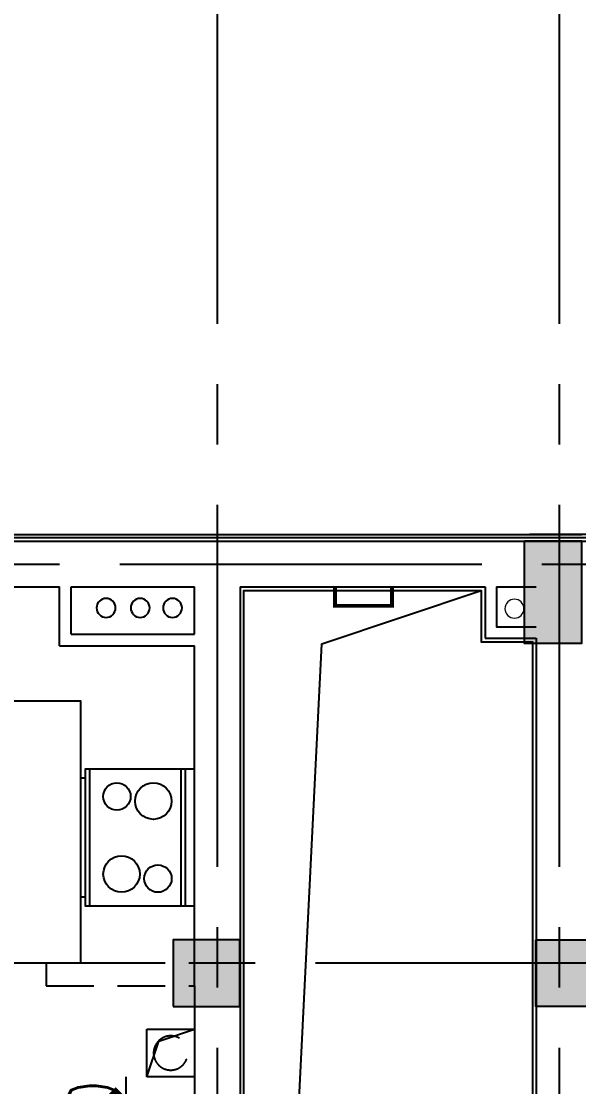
# Model space of a CAD drawing. Extents: x 296441 to 853063, y 459050 to 1117990.
# Drawn here: x 646067 to 649002, y 737361 to 742969 of the extents above; entities that cross this region are included whole.
import ezdxf

# ---------------------------------------------------------------- set-up
doc = ezdxf.new("R2010")
doc.units = 0
doc.header["$LTSCALE"] = 1000
for name, pattern in [('14-GRID$0$CENTER2', [28.575, 19.05, -3.175, 3.175, -3.175]), ('DZ-3-PLAN-FL01$0$DASHED2', [0.375, 0.25, -0.125]), ('E1-FL02$0$HIDDEN2', [4.7625, 3.175, -1.5875]), ('E4-FL01$0$HIDDEN', [0.375, 0.25, -0.125])]:
    doc.linetypes.add(name, pattern=pattern)
for name, color, linetype in [('0-COL', 50, 'Continuous'), ('0-COL-H1', 170, 'Continuous'), ('14-GRID$0$G-GRID', 9, '14-GRID$0$CENTER2'), ('DIM_ELEV', 3, 'Continuous'), ('DZ-3-PLAN-FL01$0$A-WALL', 1, 'Continuous'), ('E1-FL01$0$A-OVLK', 140, 'Continuous'), ('E1-FL01$0$A-WALL-FNSH', 6, 'Continuous'), ('E1-FL01$0$G-XREF', 2, 'Continuous'), ('E1-FL02$0$A-HOLE', 211, 'Continuous'), ('E1-FL02$0$A-PLUM', 4, 'Continuous'), ('E2-E3-FL01$0$E1-FL01$0$A-FIXT', 162, 'Continuous'), ('E2-E3-FL01$0$E1-FL01$0$A-HOLE', 211, 'Continuous'), ('E2-E3-FL01$0$E1-FL01$0$A-WALL', 1, 'Continuous'), ('E2-E3-FL01$0$E1-FL01$0$A-WALL-FNSH', 6, 'Continuous'), ('E4-FL01$0$A-HOLE', 211, 'Continuous'), ('E4-FL01$0$A-OVLK', 140, 'Continuous'), ('WALL', 242, 'Continuous'), ('ZT1_Dim---标注---PM、LM、DY、JD', 252, 'Continuous')]:
    doc.layers.add(name, color=color, linetype=linetype)
doc.layers.add('E1-FL02$0$P-SEWG-EQPM', color=4, linetype='Continuous', lineweight=0)
doc.styles.add('ZT-DIMSTYLE', font='ROMANS.shx', dxfattribs={"width": 0.7, "bigfont": 'CHINESE.shx'})
doc.dimstyles.new('ZT-DIM100', dxfattribs={"dimscale": 100, "dimtxt": 2.5, "dimasz": 1.5, "dimexe": 1, "dimexo": 1, "dimgap": 0.5, "dimtad": 1, "dimdec": 0, "dimdsep": 46, "dimtxsty": 'ZT-DIMSTYLE', "dimblk": 'ARCHTICK', "dimcen": 2.5, "dimclrd": 175, "dimclre": 175, "dimclrt": 7, "dimazin": 2, "dimtfac": 1, "dimtix": 1, "dimtmove": 2, "dimatfit": 3, "dimfxl": 0, "dimarcsym": 0})

# ---------------------------------------------------------------- blocks, each defined once
blk = doc.blocks.new('E2-E3-FL01$0$E1-FL01$0$B-PLAN-FL01$0$XI')
for p, q in [((-582.7, 380), (-582.7, -380)), ((-76, 380), (-76, -380)), ((-50.7, 380), (-50.7, -380)), ((-608, 329.3), (-608, -329.3))]:
    blk.add_line(p, q)
blk.add_lwpolyline([(0, -380), (0, 380), (-608, 380), (-608, 329.3), (-633.3, 329.3), (-633.3, -329.3), (-608, -329.3), (-608, -380), (0, -380)], close=True)
for centre, radius in [((-430.7, 228), 76), ((-228, 202.7), 101.3), ((-405.3, -202.7), 101.3), ((-202.7, -228), 76)]:
    blk.add_circle(centre, radius)
blk = doc.blocks.new('9.6N一层')
at = {"layer": 'DZ-3-PLAN-FL01$0$A-WALL', "color": 33, "linetype": 'DZ-3-PLAN-FL01$0$DASHED2'}
for p, q in [((698081.5, 216723.4), (697301.5, 216723.4)), ((698081.5, 216723.4), (698081.5, 216603.4)), ((698081.5, 216603.4), (697301.5, 216603.4))]:
    blk.add_line(p, q, dxfattribs=at)
at = {"layer": 'E1-FL01$0$A-OVLK'}
for p, q in [((700231.5, 218978.4), (695261.5, 218978.4)), ((703471.5, 218978.4), (705101.5, 218978.4))]:
    blk.add_line(p, q, dxfattribs=at)
at = {"layer": 'E1-FL01$0$A-WALL-FNSH'}
for p, q in [((698476.5, 218963.4), (695261.5, 218963.4)), ((705121.5, 218963.4), (703471.5, 218963.4))]:
    blk.add_line(p, q, dxfattribs=at)
at = {"layer": 'E1-FL01$0$G-XREF', "const_width": 20}
blk.add_lwpolyline([(696561.5, 218703.4), (696561.5, 218603.4), (696261.5, 218603.4), (696261.5, 218703.4)], dxfattribs=at)
at = {"layer": 'E1-FL02$0$A-HOLE', "linetype": 'E1-FL02$0$HIDDEN2'}
blk.add_lwpolyline([(697551.5, 216124.7), (697489, 216312.2), (697301.5, 216374.7)], dxfattribs=at)
at = {"layer": 'E1-FL02$0$A-PLUM'}
for centre in [(697416.9, 218592.4), (697586.9, 218592.4), (697766.9, 218592.4)]:
    blk.add_circle(centre, 50, dxfattribs=at)
at = {"layer": 'E1-FL02$0$P-SEWG-EQPM'}
blk.add_circle((695616.5, 218588.4), 50, dxfattribs=at)
at = {"layer": 'E2-E3-FL01$0$E1-FL01$0$A-FIXT'}
blk.add_lwpolyline([(700061.5, 216723.4), (700061.5, 218103.4), (697901.5, 218103.4), (697901.5, 216723.4)], dxfattribs=at)
at = {"layer": 'E2-E3-FL01$0$E1-FL01$0$A-HOLE'}
blk.add_lwpolyline([(696911.5, 212763.4), (696631.5, 218403.4), (695791.5, 218683.4)], dxfattribs=at)
at = {"layer": 'E2-E3-FL01$0$E1-FL01$0$A-WALL'}
for p, q in [((695711.5, 218703.4), (695501.5, 218703.4)), ((697061.5, 218703.4), (695771.5, 218703.4)), ((697061.5, 218703.4), (697061.5, 215983.4)), ((697301.5, 218453.4), (697301.5, 218703.4)), ((697951.5, 218703.4), (697301.5, 218703.4)), ((698381.5, 218703.4), (698011.5, 218703.4)), ((695501.5, 218433.4), (695501.5, 212643.4)), ((697301.5, 216603.4), (697301.5, 218393.4)), ((697301.5, 216603.4), (697301.5, 215983.4))]:
    blk.add_line(p, q, dxfattribs=at)
at = {"layer": 'E2-E3-FL01$0$E1-FL01$0$A-WALL-FNSH'}
blk.add_lwpolyline([(697041.5, 215973.4), (697041.5, 218683.4), (695791.5, 218683.4), (695791.5, 218413.4), (695521.5, 218413.4), (695521.5, 212663.4)], dxfattribs=at)
at = {"layer": 'E4-FL01$0$A-HOLE', "linetype": 'E4-FL01$0$HIDDEN'}
blk.add_lwpolyline([(697301.5, 216374.7), (697301.5, 216124.7), (697551.5, 216124.7), (697551.5, 216374.7)], close=True, dxfattribs=at)
blk.add_circle((697426.5, 216249.7), 90, dxfattribs=at)
at = {"layer": 'E4-FL01$0$A-OVLK'}
for p, q in [((700211.5, 218978.4), (695261.5, 218978.4)), ((702861.5, 218978.4), (705136.5, 218978.4))]:
    blk.add_line(p, q, dxfattribs=at)
at = {"layer": 'WALL'}
for p, q in [((697181.5, 218943.4), (695261.5, 218943.4)), ((697981.5, 218943.4), (697181.5, 218943.4)), ((698356.5, 218943.4), (697981.5, 218943.4)), ((705101.5, 218943.4), (704581.5, 218943.4)), ((697951.5, 218453.4), (697951.5, 218703.4)), ((698011.5, 218393.4), (698011.5, 218703.4)), ((697951.5, 218453.4), (697301.5, 218453.4)), ((695771.5, 218433.4), (695501.5, 218433.4)), ((698011.5, 218393.4), (697301.5, 218393.4))]:
    blk.add_line(p, q, dxfattribs=at)
for points in [[(695711.5, 218703.4), (695711.5, 218493.4), (695501.5, 218493.4)], [(695771.5, 218703.4), (695771.5, 218433.4)]]:
    blk.add_lwpolyline(points, dxfattribs=at)
at = {"layer": 'E2-E3-FL01$0$E1-FL01$0$A-FIXT', "extrusion": (0, 0, -1), "xscale": 0.9473684290423967, "yscale": 0.9473684290423967, "zscale": -0.9473684290423967}
blk.add_blockref('E2-E3-FL01$0$E1-FL01$0$B-PLAN-FL01$0$XI', (-697301.5, 217383.4), dxfattribs=at)
blk = doc.blocks.new('_ArchTick')
at = {"color": 0, "linetype": 'ByBlock', "const_width": 0.4}
blk.add_lwpolyline([(-0.5, -0.5), (0.5, 0.5)], dxfattribs=at)
blk = doc.blocks.new('*D881')
at = {"layer": 'Defpoints', "color": 0, "ltscale": 1000, "transparency": 16777216}
for p in [(646618.1, 737262.6), (647046, 737262.6), (647046, 737212.6)]:
    blk.add_point(p, dxfattribs=at)
at = {"layer": 'ZT1_Dim---标注---PM、LM、DY、JD', "color": 175, "linetype": 'ByBlock', "lineweight": -2, "ltscale": 1000, "transparency": 16777216}
for p, q in [((646618.1, 737262.6), (646618.1, 737412.6)), ((646946, 737262.6), (646518.1, 737262.6)), ((646618.1, 737212.6), (646618.1, 737262.6)), ((646946, 737212.6), (646518.1, 737212.6)), ((646618.1, 737212.6), (646618.1, 737062.6))]:
    blk.add_line(p, q, dxfattribs=at)
at = {"layer": 'ZT1_Dim---标注---PM、LM、DY、JD', "color": 175, "lineweight": -2, "ltscale": 1000, "transparency": 16777216, "xscale": 150, "yscale": 150, "zscale": 150}
for p, rotation in [((646618.1, 737262.6), 270), ((646618.1, 737212.6), 90)]:
    blk.add_blockref('_ArchTick', p, dxfattribs=dict(at, rotation=rotation))
at = {"layer": 'ZT1_Dim---标注---PM、LM、DY、JD', "color": 7, "ltscale": 1000, "transparency": 16777216, "insert": (646443.1, 737237.6), "char_height": 250, "attachment_point": 5, "rotation": 90, "style": 'ZT-DIMSTYLE'}
blk.add_mtext('50', dxfattribs=at)
blk = doc.blocks.new('A$C38AD7E8D')
at = {"layer": '0-COL', "color": 6}
for points in [[(40020, 120.1), (40320, 120.1), (40320, -419.9), (40020, -419.9)], [(38170, -2329.9), (38520, -2329.9), (38520, -1979.9), (38170, -1979.9)], [(40080, -1979.9), (40430, -1979.9), (40430, -2329.9), (40080, -2329.9)], [(40080, -1979.9), (40430, -1979.9), (40430, -2329.9), (40080, -2329.9)]]:
    blk.add_lwpolyline(points, close=True, dxfattribs=at)
at = {"layer": '0-COL-H1', "color": 254}
for points in [[(40320, -419.9), (40320, 120.1), (40020, -419.9), (40020, 120.1)], [(38520, -1979.9), (38520, -2329.9), (38170, -1979.9), (38170, -2329.9)], [(40430, -2329.9), (40430, -1979.9), (40080, -2329.9), (40080, -1979.9)], [(40430, -2329.9), (40430, -1979.9), (40080, -2329.9), (40080, -1979.9)]]:
    blk.add_solid(points, dxfattribs=at)

msp = doc.modelspace()

# ---------------------------------------------------------------- linework, layer by layer
at = {"layer": '14-GRID$0$G-GRID', "color": 8, "ltscale": 0.1}
for p, q in [((647098.5, 748996.4), (647098.5, 733812.6)), ((648898.5, 748996.4), (648898.5, 716237.9)), ((595151, 740112.6), (674432.5, 740112.6)), ((621898.5, 738012.6), (674432.5, 738012.6))]:
    msp.add_line(p, q, dxfattribs=at)

# ---------------------------------------------------------------- block references
msp.add_blockref('A$C38AD7E8D', (608697, 740114.1, -13.6))
at = {"layer": 'DIM_ELEV', "xscale": -1}
for p in [(1344280, 521289.2), (1353880, 521289.2)]:
    msp.add_blockref('9.6N一层', p, dxfattribs=at)

# ---------------------------------------------------------------- dimensions: what is measured, and where the dimension line sits
at = {"layer": 'ZT1_Dim---标注---PM、LM、DY、JD', "ltscale": 1000}
dim = msp.add_linear_dim(base=(646618.1, 737262.6), p1=(647046, 737212.6), p2=(647046, 737262.6), angle=90, dimstyle='ZT-DIM100', dxfattribs=at)
dim.commit()
dim.dimension.update_dxf_attribs({"geometry": '*D881', "text_midpoint": (646443.1, 737237.6)})

doc.saveas('drawing.dxf')
